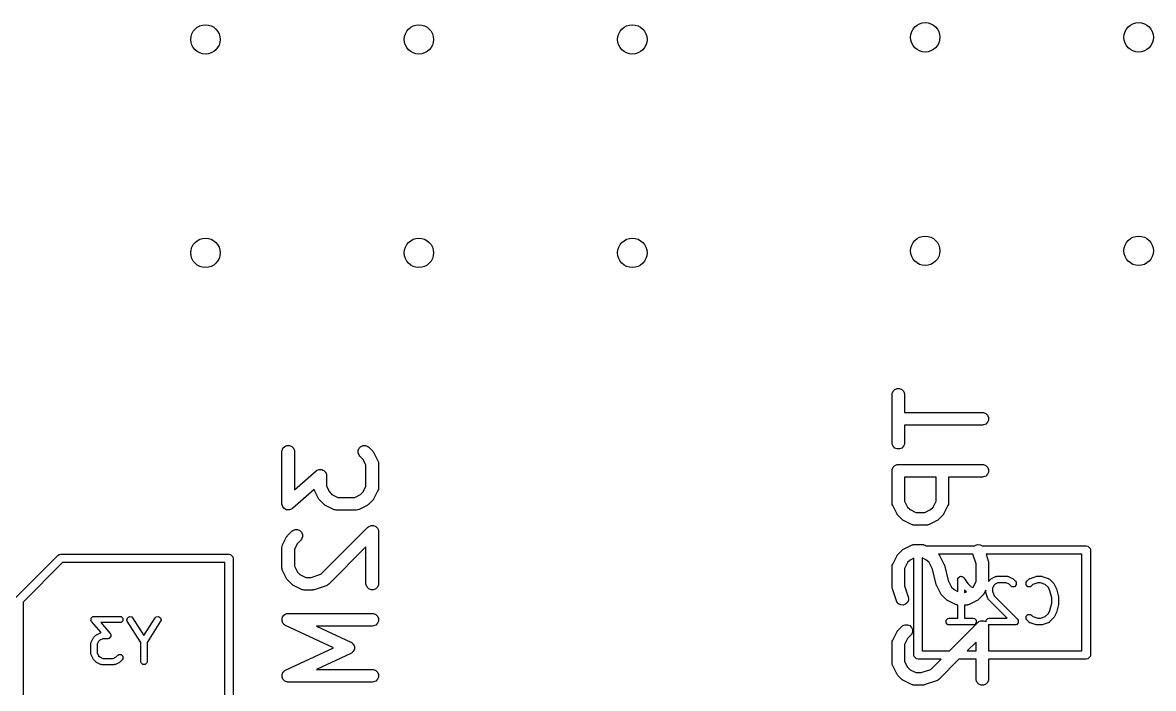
# Model space of a CAD drawing. Header units: inches. Extents: x -2.1 to 1.75, y 0.25 to 2.74.
# Drawn here: x -0.926 to -0.397, y 2.432 to 2.744 of the extents above; entities that cross this region are included whole.
import ezdxf

# ---------------------------------------------------------------- set-up
doc = ezdxf.new("R2010")
doc.units = ezdxf.units.IN
doc.header["$MEASUREMENT"] = 0
doc.layers.add('BLACK', color=250, linetype='CONTINUOUS')

msp = doc.modelspace()

# ---------------------------------------------------------------- linework, layer by layer
at = {"layer": 'BLACK', "linetype": 'CONTINUOUS'}
for p, q in [((-0.51914, 2.56996), (-0.51908, 2.57053)), ((-0.51914, 2.54746), (-0.51914, 2.56996)), ((-0.51908, 2.57053), (-0.51864, 2.5716)), ((-0.51864, 2.5716), (-0.51783, 2.57241)), ((-0.51783, 2.57241), (-0.51676, 2.57285)), ((-0.51676, 2.57285), (-0.51561, 2.57285)), ((-0.51561, 2.57285), (-0.51455, 2.57241)), ((-0.51455, 2.57241), (-0.51373, 2.5716)), ((-0.51373, 2.5716), (-0.51329, 2.57053)), ((-0.51329, 2.57053), (-0.51324, 2.56996)), ((-0.51324, 2.56996), (-0.51324, 2.56166)), ((-0.51324, 2.56166), (-0.47682, 2.56166)), ((-0.47682, 2.56166), (-0.47624, 2.5616)), ((-0.47624, 2.5616), (-0.47518, 2.56116)), ((-0.47518, 2.56116), (-0.47436, 2.56035)), ((-0.47436, 2.56035), (-0.47392, 2.55928)), ((-0.47392, 2.55928), (-0.47392, 2.55813)), ((-0.47682, 2.55576), (-0.51324, 2.55576)), ((-0.51324, 2.55576), (-0.51324, 2.54746)), ((-0.47624, 2.55581), (-0.47682, 2.55576)), ((-0.47518, 2.55625), (-0.47624, 2.55581)), ((-0.47436, 2.55707), (-0.47518, 2.55625)), ((-0.47392, 2.55813), (-0.47436, 2.55707)), ((-0.80497, 2.54329), (-0.80491, 2.54386)), ((-0.80497, 2.51892), (-0.80497, 2.54329)), ((-0.80491, 2.54386), (-0.80447, 2.54493)), ((-0.80447, 2.54493), (-0.80366, 2.54574)), ((-0.80366, 2.54574), (-0.80259, 2.54618)), ((-0.80259, 2.54618), (-0.80144, 2.54618)), ((-0.80144, 2.54618), (-0.80037, 2.54574)), ((-0.80037, 2.54574), (-0.79956, 2.54493)), ((-0.79956, 2.54493), (-0.79912, 2.54386)), ((-0.79912, 2.54386), (-0.79906, 2.54329)), ((-0.79906, 2.54329), (-0.79906, 2.52542)), ((-0.76929, 2.54386), (-0.76885, 2.54493)), ((-0.76929, 2.54271), (-0.76929, 2.54386)), ((-0.76885, 2.54493), (-0.76803, 2.54574)), ((-0.76803, 2.54574), (-0.76697, 2.54618)), ((-0.76697, 2.54618), (-0.76582, 2.54618)), ((-0.76582, 2.54618), (-0.76475, 2.54574)), ((-0.76475, 2.54574), (-0.76431, 2.54538)), ((-0.76431, 2.54538), (-0.76243, 2.5435)), ((-0.76243, 2.5435), (-0.76225, 2.54328)), ((-0.76225, 2.54328), (-0.76219, 2.54322)), ((-0.76219, 2.54322), (-0.76213, 2.54314)), ((-0.76213, 2.54314), (-0.76206, 2.54305)), ((-0.76206, 2.54305), (-0.76203, 2.54298)), ((-0.76203, 2.54298), (-0.76188, 2.54273)), ((-0.51908, 2.54688), (-0.51914, 2.54746)), ((-0.51864, 2.54582), (-0.51908, 2.54688)), ((-0.51783, 2.545), (-0.51864, 2.54582)), ((-0.51676, 2.54456), (-0.51783, 2.545)), ((-0.51561, 2.54456), (-0.51676, 2.54456)), ((-0.51455, 2.545), (-0.51561, 2.54456)), ((-0.51373, 2.54582), (-0.51455, 2.545)), ((-0.51329, 2.54688), (-0.51373, 2.54582)), ((-0.51324, 2.54746), (-0.51329, 2.54688)), ((-0.76885, 2.54165), (-0.76929, 2.54271)), ((-0.76848, 2.5412), (-0.76885, 2.54165)), ((-0.76695, 2.53966), (-0.76848, 2.5412)), ((-0.7656, 2.53697), (-0.76695, 2.53966)), ((-0.76188, 2.54273), (-0.76, 2.53898)), ((-0.76, 2.53898), (-0.7598, 2.53844)), ((-0.7598, 2.53844), (-0.75979, 2.53834)), ((-0.75979, 2.53834), (-0.75975, 2.53824)), ((-0.75975, 2.53824), (-0.75969, 2.53766)), ((-0.75969, 2.53766), (-0.75969, 2.52642)), ((-0.79906, 2.52542), (-0.78896, 2.53426)), ((-0.78896, 2.53426), (-0.78871, 2.53444)), ((-0.78871, 2.53444), (-0.78866, 2.53449)), ((-0.78866, 2.53449), (-0.78861, 2.53452)), ((-0.78861, 2.53452), (-0.78849, 2.5346)), ((-0.78849, 2.5346), (-0.78804, 2.53475)), ((-0.78804, 2.53475), (-0.78759, 2.53494)), ((-0.78759, 2.53494), (-0.78749, 2.53494)), ((-0.78749, 2.53494), (-0.7874, 2.53497)), ((-0.7874, 2.53497), (-0.78692, 2.53494)), ((-0.78692, 2.53494), (-0.78644, 2.53494)), ((-0.78644, 2.53494), (-0.78635, 2.5349)), ((-0.78635, 2.5349), (-0.78625, 2.53489)), ((-0.78625, 2.53489), (-0.78582, 2.53468)), ((-0.78582, 2.53468), (-0.78538, 2.53449)), ((-0.78538, 2.53449), (-0.78531, 2.53442)), ((-0.78531, 2.53442), (-0.78522, 2.53438)), ((-0.78522, 2.53438), (-0.7849, 2.53402)), ((-0.7849, 2.53402), (-0.78456, 2.53368)), ((-0.78456, 2.53368), (-0.78452, 2.53359)), ((-0.78452, 2.53359), (-0.78446, 2.53351)), ((-0.78446, 2.53351), (-0.7843, 2.53306)), ((-0.7843, 2.53306), (-0.78412, 2.53262)), ((-0.78412, 2.53262), (-0.78411, 2.53248)), ((-0.78411, 2.53248), (-0.78409, 2.53242)), ((-0.78409, 2.53242), (-0.78409, 2.53234)), ((-0.78409, 2.53234), (-0.78406, 2.53204)), ((-0.7656, 2.52711), (-0.7656, 2.53697)), ((-0.51914, 2.53434), (-0.51908, 2.53491)), ((-0.51914, 2.51934), (-0.51914, 2.53434)), ((-0.51908, 2.53491), (-0.51864, 2.53598)), ((-0.51864, 2.53598), (-0.51783, 2.53679)), ((-0.51783, 2.53679), (-0.51676, 2.53723)), ((-0.51676, 2.53723), (-0.51619, 2.53729)), ((-0.51619, 2.53729), (-0.47682, 2.53729)), ((-0.47682, 2.53729), (-0.47624, 2.53723)), ((-0.47624, 2.53723), (-0.47518, 2.53679)), ((-0.47518, 2.53679), (-0.47436, 2.53598)), ((-0.47436, 2.5327), (-0.47518, 2.53188)), ((-0.47436, 2.53598), (-0.47392, 2.53491)), ((-0.47392, 2.53376), (-0.47436, 2.5327)), ((-0.47392, 2.53491), (-0.47392, 2.53376)), ((-0.78406, 2.53204), (-0.78406, 2.52711)), ((-0.78406, 2.52711), (-0.78272, 2.52442)), ((-0.76695, 2.52442), (-0.7656, 2.52711)), ((-0.49852, 2.53138), (-0.51324, 2.53138)), ((-0.51324, 2.53138), (-0.51324, 2.52004)), ((-0.49852, 2.52004), (-0.49852, 2.53138)), ((-0.47682, 2.53138), (-0.49261, 2.53138)), ((-0.49261, 2.53138), (-0.49261, 2.51934)), ((-0.47624, 2.53144), (-0.47682, 2.53138)), ((-0.47518, 2.53188), (-0.47624, 2.53144)), ((-0.78986, 2.52563), (-0.80007, 2.51669)), ((-0.78966, 2.52509), (-0.78986, 2.52563)), ((-0.78778, 2.52135), (-0.78966, 2.52509)), ((-0.78272, 2.52442), (-0.78152, 2.52322)), ((-0.78152, 2.52322), (-0.77882, 2.52187)), ((-0.77882, 2.52187), (-0.77084, 2.52187)), ((-0.77084, 2.52187), (-0.76814, 2.52322)), ((-0.76814, 2.52322), (-0.76695, 2.52442)), ((-0.76, 2.52509), (-0.76188, 2.52135)), ((-0.7598, 2.52564), (-0.76, 2.52509)), ((-0.75979, 2.52574), (-0.7598, 2.52564)), ((-0.75975, 2.52584), (-0.75979, 2.52574)), ((-0.75969, 2.52642), (-0.75975, 2.52584)), ((-0.80494, 2.51861), (-0.80497, 2.51892)), ((-0.80494, 2.51853), (-0.80494, 2.51861)), ((-0.80492, 2.51848), (-0.80494, 2.51853)), ((-0.80491, 2.51834), (-0.80492, 2.51848)), ((-0.80473, 2.5179), (-0.80491, 2.51834)), ((-0.80457, 2.51744), (-0.80473, 2.5179)), ((-0.80451, 2.51737), (-0.80457, 2.51744)), ((-0.80447, 2.51728), (-0.80451, 2.51737)), ((-0.80413, 2.51694), (-0.80447, 2.51728)), ((-0.80382, 2.51658), (-0.80413, 2.51694)), ((-0.80373, 2.51653), (-0.80382, 2.51658)), ((-0.80366, 2.51646), (-0.80373, 2.51653)), ((-0.80321, 2.51628), (-0.80366, 2.51646)), ((-0.80043, 2.51644), (-0.80054, 2.51636)), ((-0.80037, 2.51646), (-0.80043, 2.51644)), ((-0.80032, 2.51652), (-0.80037, 2.51646)), ((-0.80007, 2.51669), (-0.80032, 2.51652)), ((-0.78763, 2.5211), (-0.78778, 2.52135)), ((-0.7876, 2.52103), (-0.78763, 2.5211)), ((-0.78753, 2.52094), (-0.7876, 2.52103)), ((-0.78747, 2.52086), (-0.78753, 2.52094)), ((-0.78742, 2.5208), (-0.78747, 2.52086)), ((-0.78723, 2.52058), (-0.78742, 2.5208)), ((-0.78536, 2.5187), (-0.78723, 2.52058)), ((-0.78513, 2.51852), (-0.78536, 2.5187)), ((-0.78508, 2.51846), (-0.78513, 2.51852)), ((-0.78499, 2.5184), (-0.78508, 2.51846)), ((-0.78491, 2.51834), (-0.78499, 2.5184)), ((-0.78484, 2.51831), (-0.78491, 2.51834)), ((-0.78459, 2.51815), (-0.78484, 2.51831)), ((-0.78084, 2.51628), (-0.78459, 2.51815)), ((-0.76507, 2.51815), (-0.76882, 2.51628)), ((-0.76483, 2.51831), (-0.76507, 2.51815)), ((-0.76475, 2.51834), (-0.76483, 2.51831)), ((-0.76467, 2.5184), (-0.76475, 2.51834)), ((-0.76458, 2.51846), (-0.76467, 2.5184)), ((-0.76453, 2.51852), (-0.76458, 2.51846)), ((-0.76431, 2.5187), (-0.76453, 2.51852)), ((-0.76243, 2.52058), (-0.76431, 2.5187)), ((-0.76225, 2.5208), (-0.76243, 2.52058)), ((-0.76219, 2.52086), (-0.76225, 2.5208)), ((-0.76213, 2.52094), (-0.76219, 2.52086)), ((-0.76206, 2.52103), (-0.76213, 2.52094)), ((-0.76203, 2.5211), (-0.76206, 2.52103)), ((-0.76188, 2.52135), (-0.76203, 2.5211)), ((-0.51908, 2.51876), (-0.51914, 2.51934)), ((-0.51904, 2.51866), (-0.51908, 2.51876)), ((-0.51904, 2.51856), (-0.51904, 2.51866)), ((-0.51883, 2.51802), (-0.51904, 2.51856)), ((-0.51695, 2.51427), (-0.51883, 2.51802)), ((-0.51324, 2.52004), (-0.51189, 2.51734)), ((-0.51189, 2.51734), (-0.51069, 2.51614)), ((-0.50106, 2.51614), (-0.49987, 2.51734)), ((-0.49987, 2.51734), (-0.49852, 2.52004)), ((-0.49292, 2.51802), (-0.4948, 2.51427)), ((-0.49272, 2.51856), (-0.49292, 2.51802)), ((-0.49271, 2.51866), (-0.49272, 2.51856)), ((-0.49267, 2.51876), (-0.49271, 2.51866)), ((-0.49261, 2.51934), (-0.49267, 2.51876)), ((-0.80278, 2.51607), (-0.80321, 2.51628)), ((-0.80268, 2.51606), (-0.80278, 2.51607)), ((-0.80259, 2.51602), (-0.80268, 2.51606)), ((-0.80211, 2.51602), (-0.80259, 2.51602)), ((-0.80163, 2.51599), (-0.80211, 2.51602)), ((-0.80154, 2.51602), (-0.80163, 2.51599)), ((-0.80144, 2.51602), (-0.80154, 2.51602)), ((-0.801, 2.5162), (-0.80144, 2.51602)), ((-0.80054, 2.51636), (-0.801, 2.5162)), ((-0.7803, 2.51607), (-0.78084, 2.51628)), ((-0.78019, 2.51606), (-0.7803, 2.51607)), ((-0.78009, 2.51602), (-0.78019, 2.51606)), ((-0.77952, 2.51596), (-0.78009, 2.51602)), ((-0.77014, 2.51596), (-0.77952, 2.51596)), ((-0.76957, 2.51602), (-0.77014, 2.51596)), ((-0.76947, 2.51606), (-0.76957, 2.51602)), ((-0.76936, 2.51607), (-0.76947, 2.51606)), ((-0.76882, 2.51628), (-0.76936, 2.51607)), ((-0.5168, 2.51402), (-0.51695, 2.51427)), ((-0.51677, 2.51395), (-0.5168, 2.51402)), ((-0.5167, 2.51387), (-0.51677, 2.51395)), ((-0.51665, 2.51378), (-0.5167, 2.51387)), ((-0.51659, 2.51373), (-0.51665, 2.51378)), ((-0.5164, 2.5135), (-0.51659, 2.51373)), ((-0.51453, 2.51163), (-0.5164, 2.5135)), ((-0.5143, 2.51144), (-0.51453, 2.51163)), ((-0.51425, 2.51138), (-0.5143, 2.51144)), ((-0.51416, 2.51133), (-0.51425, 2.51138)), ((-0.51408, 2.51126), (-0.51416, 2.51133)), ((-0.51401, 2.51123), (-0.51408, 2.51126)), ((-0.51376, 2.51107), (-0.51401, 2.51123)), ((-0.51001, 2.5092), (-0.51376, 2.51107)), ((-0.51069, 2.51614), (-0.50799, 2.51479)), ((-0.50799, 2.51479), (-0.50376, 2.51479)), ((-0.50376, 2.51479), (-0.50106, 2.51614)), ((-0.49799, 2.51107), (-0.50174, 2.5092)), ((-0.49775, 2.51123), (-0.49799, 2.51107)), ((-0.49767, 2.51126), (-0.49775, 2.51123)), ((-0.49759, 2.51133), (-0.49767, 2.51126)), ((-0.4975, 2.51138), (-0.49759, 2.51133)), ((-0.49745, 2.51144), (-0.4975, 2.51138)), ((-0.49723, 2.51163), (-0.49745, 2.51144)), ((-0.49535, 2.5135), (-0.49723, 2.51163)), ((-0.49517, 2.51373), (-0.49535, 2.5135)), ((-0.49511, 2.51378), (-0.49517, 2.51373)), ((-0.49505, 2.51387), (-0.49511, 2.51378)), ((-0.49499, 2.51395), (-0.49505, 2.51387)), ((-0.49496, 2.51402), (-0.49499, 2.51395)), ((-0.4948, 2.51427), (-0.49496, 2.51402)), ((-0.80223, 2.50413), (-0.80035, 2.50601)), ((-0.80035, 2.50601), (-0.79991, 2.50637)), ((-0.79991, 2.50637), (-0.79884, 2.50681)), ((-0.79884, 2.50681), (-0.79769, 2.50681)), ((-0.79769, 2.50681), (-0.79663, 2.50637)), ((-0.79663, 2.50637), (-0.79581, 2.50556)), ((-0.78674, 2.48588), (-0.76473, 2.50788)), ((-0.76473, 2.50788), (-0.76429, 2.50825)), ((-0.76429, 2.50825), (-0.76353, 2.50856)), ((-0.76353, 2.50856), (-0.76322, 2.50869)), ((-0.76322, 2.50869), (-0.76207, 2.50869)), ((-0.76207, 2.50869), (-0.761, 2.50825)), ((-0.761, 2.50825), (-0.76019, 2.50743)), ((-0.76019, 2.50743), (-0.75993, 2.50681)), ((-0.75993, 2.50681), (-0.75975, 2.50637)), ((-0.75975, 2.50637), (-0.75969, 2.50579)), ((-0.75969, 2.50579), (-0.75969, 2.48142)), ((-0.50947, 2.50899), (-0.51001, 2.5092)), ((-0.50936, 2.50898), (-0.50947, 2.50899)), ((-0.50927, 2.50894), (-0.50936, 2.50898)), ((-0.50869, 2.50889), (-0.50927, 2.50894)), ((-0.50306, 2.50889), (-0.50869, 2.50889)), ((-0.50249, 2.50894), (-0.50306, 2.50889)), ((-0.50239, 2.50898), (-0.50249, 2.50894)), ((-0.50228, 2.50899), (-0.50239, 2.50898)), ((-0.50174, 2.5092), (-0.50228, 2.50899)), ((-0.80466, 2.49961), (-0.80278, 2.50336)), ((-0.80278, 2.50336), (-0.80263, 2.50361)), ((-0.80263, 2.50361), (-0.8026, 2.50368)), ((-0.8026, 2.50368), (-0.80253, 2.50376)), ((-0.80253, 2.50376), (-0.80247, 2.50385)), ((-0.80247, 2.50385), (-0.80241, 2.50391)), ((-0.80241, 2.50391), (-0.80223, 2.50413)), ((-0.79618, 2.50183), (-0.79771, 2.50029)), ((-0.79581, 2.50228), (-0.79618, 2.50183)), ((-0.79581, 2.50556), (-0.79537, 2.50449)), ((-0.79537, 2.50334), (-0.79581, 2.50228)), ((-0.79537, 2.50449), (-0.79537, 2.50334)), ((-0.90926, 2.49513), (-0.9085, 2.49528)), ((-0.9085, 2.49528), (-0.82976, 2.49528)), ((-0.82976, 2.49528), (-0.82901, 2.49513)), ((-0.80497, 2.49829), (-0.80491, 2.49887)), ((-0.80497, 2.48892), (-0.80497, 2.49829)), ((-0.80491, 2.49887), (-0.80487, 2.49897)), ((-0.80487, 2.49897), (-0.80486, 2.49907)), ((-0.80486, 2.49907), (-0.80466, 2.49961)), ((-0.79771, 2.50029), (-0.79906, 2.4976)), ((-0.79906, 2.4976), (-0.79906, 2.48962)), ((-0.7656, 2.49866), (-0.78305, 2.48121)), ((-0.7656, 2.48142), (-0.7656, 2.49866)), ((-0.51659, 2.49495), (-0.5164, 2.49518)), ((-0.5164, 2.49518), (-0.51453, 2.49705)), ((-0.51453, 2.49705), (-0.5143, 2.49724)), ((-0.5143, 2.49724), (-0.51425, 2.4973)), ((-0.51425, 2.4973), (-0.51416, 2.49735)), ((-0.51416, 2.49735), (-0.51408, 2.49742)), ((-0.51408, 2.49742), (-0.51401, 2.49745)), ((-0.51401, 2.49745), (-0.51376, 2.49761)), ((-0.51376, 2.49761), (-0.51001, 2.49948)), ((-0.51001, 2.49948), (-0.50947, 2.49969)), ((-0.50947, 2.49969), (-0.50936, 2.4997)), ((-0.50936, 2.4997), (-0.50927, 2.49974)), ((-0.50927, 2.49974), (-0.50869, 2.49979)), ((-0.50869, 2.49979), (-0.50494, 2.49979)), ((-0.50494, 2.49979), (-0.50436, 2.49974)), ((-0.50436, 2.49974), (-0.50427, 2.4997)), ((-0.50427, 2.4997), (-0.50416, 2.49969)), ((-0.50416, 2.49969), (-0.50362, 2.49948)), ((-0.50362, 2.49948), (-0.50308, 2.49921)), ((-0.50308, 2.49921), (-0.48038, 2.49921)), ((-0.49732, 2.49528), (-0.49723, 2.49518)), ((-0.48128, 2.49528), (-0.49732, 2.49528)), ((-0.49723, 2.49518), (-0.49704, 2.49495)), ((-0.47977, 2.49074), (-0.48128, 2.49528)), ((-0.48038, 2.49921), (-0.48016, 2.49941)), ((-0.48016, 2.49941), (-0.47906, 2.49977)), ((-0.47906, 2.49977), (-0.47791, 2.49969)), ((-0.47791, 2.49969), (-0.47696, 2.49921)), ((-0.47696, 2.49921), (-0.42819, 2.49921)), ((-0.47506, 2.49528), (-0.47402, 2.49215)), ((-0.43016, 2.49528), (-0.47506, 2.49528)), ((-0.43016, 2.45), (-0.43016, 2.49528)), ((-0.42819, 2.49921), (-0.42744, 2.49906)), ((-0.42744, 2.49906), (-0.42637, 2.498)), ((-0.42637, 2.498), (-0.42622, 2.49724)), ((-0.42622, 2.49724), (-0.42622, 2.44803)), ((-0.92958, 2.47501), (-0.9099, 2.4947)), ((-0.90769, 2.49134), (-0.92622, 2.47281)), ((-0.9099, 2.4947), (-0.90926, 2.49513)), ((-0.83173, 2.49134), (-0.90769, 2.49134)), ((-0.83173, 2.41654), (-0.83173, 2.49134)), ((-0.82901, 2.49513), (-0.82795, 2.49406)), ((-0.82795, 2.49406), (-0.8278, 2.49331)), ((-0.8278, 2.49331), (-0.8278, 2.41457)), ((-0.51914, 2.48934), (-0.51908, 2.48992)), ((-0.51908, 2.48992), (-0.51904, 2.49002)), ((-0.51904, 2.49012), (-0.51883, 2.49066)), ((-0.51904, 2.49002), (-0.51904, 2.49012)), ((-0.51883, 2.49066), (-0.51695, 2.49441)), ((-0.51695, 2.49441), (-0.5168, 2.49466)), ((-0.5168, 2.49466), (-0.51677, 2.49473)), ((-0.51677, 2.49473), (-0.5167, 2.49481)), ((-0.5167, 2.49481), (-0.51665, 2.4949)), ((-0.51665, 2.4949), (-0.51659, 2.49495)), ((-0.51189, 2.49134), (-0.51324, 2.48864)), ((-0.51069, 2.49254), (-0.51189, 2.49134)), ((-0.5089, 2.49344), (-0.51069, 2.49254)), ((-0.5089, 2.44803), (-0.5089, 2.49344)), ((-0.50294, 2.49254), (-0.50496, 2.49355)), ((-0.50496, 2.49355), (-0.50496, 2.45)), ((-0.50174, 2.49134), (-0.50294, 2.49254)), ((-0.50023, 2.48831), (-0.50174, 2.49134)), ((-0.49704, 2.49495), (-0.49698, 2.4949)), ((-0.49698, 2.4949), (-0.49693, 2.49481)), ((-0.49693, 2.49481), (-0.49686, 2.49473)), ((-0.49686, 2.49473), (-0.49683, 2.49466)), ((-0.49683, 2.49466), (-0.49667, 2.49441)), ((-0.49667, 2.49441), (-0.4948, 2.49066)), ((-0.4948, 2.49066), (-0.49478, 2.49062)), ((-0.49478, 2.49062), (-0.49477, 2.4906)), ((-0.49477, 2.4906), (-0.49468, 2.49036)), ((-0.49468, 2.49036), (-0.49459, 2.49012)), ((-0.49459, 2.49012), (-0.49459, 2.4901)), ((-0.49459, 2.4901), (-0.49458, 2.49006)), ((-0.49458, 2.49006), (-0.49278, 2.48287)), ((-0.47977, 2.48254), (-0.47977, 2.49074)), ((-0.47402, 2.49215), (-0.47395, 2.49186)), ((-0.47395, 2.49186), (-0.47392, 2.49179)), ((-0.47392, 2.49179), (-0.47391, 2.49169)), ((-0.47391, 2.49169), (-0.47389, 2.49159)), ((-0.47389, 2.49159), (-0.47389, 2.49151)), ((-0.47389, 2.49151), (-0.47387, 2.49122)), ((-0.47387, 2.49122), (-0.47387, 2.48256)), ((-0.80491, 2.48834), (-0.80497, 2.48892)), ((-0.80487, 2.48825), (-0.80491, 2.48834)), ((-0.80486, 2.48814), (-0.80487, 2.48825)), ((-0.80466, 2.4876), (-0.80486, 2.48814)), ((-0.80278, 2.48385), (-0.80466, 2.4876)), ((-0.79906, 2.48962), (-0.79771, 2.48692)), ((-0.79771, 2.48692), (-0.79652, 2.48572)), ((-0.79652, 2.48572), (-0.79382, 2.48437)), ((-0.79125, 2.48437), (-0.78674, 2.48588)), ((-0.51914, 2.47997), (-0.51914, 2.48934)), ((-0.51324, 2.48864), (-0.51324, 2.48045)), ((-0.49843, 2.48113), (-0.50023, 2.48831)), ((-0.4877, 2.48451), (-0.48738, 2.48483)), ((-0.48738, 2.48483), (-0.48722, 2.48483)), ((-0.48722, 2.48483), (-0.48708, 2.48492)), ((-0.48708, 2.48492), (-0.48663, 2.48483)), ((-0.48663, 2.48483), (-0.48617, 2.48483)), ((-0.48617, 2.48483), (-0.48606, 2.48472)), ((-0.48606, 2.48472), (-0.4859, 2.48469)), ((-0.4859, 2.48469), (-0.48547, 2.48425)), ((-0.47248, 2.48385), (-0.47061, 2.48479)), ((-0.47061, 2.48479), (-0.47053, 2.48481)), ((-0.47053, 2.48481), (-0.47051, 2.48483)), ((-0.47051, 2.48483), (-0.47026, 2.48488)), ((-0.47026, 2.48488), (-0.47001, 2.48495)), ((-0.47001, 2.48495), (-0.46998, 2.48494)), ((-0.46998, 2.48494), (-0.4699, 2.48495)), ((-0.4699, 2.48495), (-0.46522, 2.48495)), ((-0.46522, 2.48495), (-0.46514, 2.48494)), ((-0.46514, 2.48494), (-0.4651, 2.48495)), ((-0.4651, 2.48495), (-0.46486, 2.48488)), ((-0.46486, 2.48488), (-0.46461, 2.48483)), ((-0.46461, 2.48483), (-0.46459, 2.48481)), ((-0.46459, 2.48481), (-0.46451, 2.48479)), ((-0.46451, 2.48479), (-0.46264, 2.48385)), ((-0.45447, 2.48394), (-0.45165, 2.48487)), ((-0.45165, 2.48487), (-0.4514, 2.48491)), ((-0.4514, 2.48491), (-0.45115, 2.48495)), ((-0.45115, 2.48495), (-0.44928, 2.48495)), ((-0.44928, 2.48495), (-0.44903, 2.48491)), ((-0.44903, 2.48491), (-0.44878, 2.48487)), ((-0.44878, 2.48487), (-0.44597, 2.48394)), ((-0.80263, 2.4836), (-0.80278, 2.48385)), ((-0.8026, 2.48353), (-0.80263, 2.4836)), ((-0.80253, 2.48345), (-0.8026, 2.48353)), ((-0.80247, 2.48336), (-0.80253, 2.48345)), ((-0.80241, 2.48331), (-0.80247, 2.48336)), ((-0.80223, 2.48308), (-0.80241, 2.48331)), ((-0.80035, 2.48121), (-0.80223, 2.48308)), ((-0.80013, 2.48102), (-0.80035, 2.48121)), ((-0.80008, 2.48096), (-0.80013, 2.48102)), ((-0.79999, 2.48091), (-0.80008, 2.48096)), ((-0.79991, 2.48084), (-0.79999, 2.48091)), ((-0.79983, 2.48081), (-0.79991, 2.48084)), ((-0.79959, 2.48065), (-0.79983, 2.48081)), ((-0.79584, 2.47878), (-0.79959, 2.48065)), ((-0.79382, 2.48437), (-0.79125, 2.48437)), ((-0.78421, 2.48049), (-0.78983, 2.47862)), ((-0.78368, 2.48073), (-0.78421, 2.48049)), ((-0.7836, 2.4808), (-0.78368, 2.48073)), ((-0.7835, 2.48084), (-0.7836, 2.4808)), ((-0.78305, 2.48121), (-0.7835, 2.48084)), ((-0.76554, 2.48085), (-0.7656, 2.48142)), ((-0.7651, 2.47978), (-0.76554, 2.48085)), ((-0.76429, 2.47897), (-0.7651, 2.47978)), ((-0.76019, 2.47978), (-0.761, 2.47897)), ((-0.75975, 2.48085), (-0.76019, 2.47978)), ((-0.75969, 2.48142), (-0.75975, 2.48085)), ((-0.51911, 2.47968), (-0.51914, 2.47997)), ((-0.51912, 2.4796), (-0.51911, 2.47968)), ((-0.51909, 2.4795), (-0.51912, 2.4796)), ((-0.51908, 2.47939), (-0.51909, 2.4795)), ((-0.51905, 2.47932), (-0.51908, 2.47939)), ((-0.51899, 2.47903), (-0.51905, 2.47932)), ((-0.51324, 2.48045), (-0.51151, 2.47528)), ((-0.49842, 2.48108), (-0.49843, 2.48113)), ((-0.49841, 2.48106), (-0.49842, 2.48108)), ((-0.49832, 2.48082), (-0.49841, 2.48106)), ((-0.49824, 2.48058), (-0.49832, 2.48082)), ((-0.49822, 2.48056), (-0.49824, 2.48058)), ((-0.49821, 2.48052), (-0.49822, 2.48056)), ((-0.49633, 2.47677), (-0.49821, 2.48052)), ((-0.49278, 2.48287), (-0.49126, 2.47984)), ((-0.49126, 2.47984), (-0.49007, 2.47865)), ((-0.48835, 2.48338), (-0.48823, 2.48398)), ((-0.48835, 2.47779), (-0.48835, 2.48338)), ((-0.48823, 2.48398), (-0.48812, 2.4841)), ((-0.48812, 2.4841), (-0.48808, 2.48426)), ((-0.48808, 2.48426), (-0.4877, 2.48451)), ((-0.48547, 2.48425), (-0.48368, 2.48157)), ((-0.48368, 2.48157), (-0.48209, 2.47999)), ((-0.48209, 2.47999), (-0.48135, 2.47961)), ((-0.48135, 2.47961), (-0.48112, 2.47984)), ((-0.48112, 2.47984), (-0.47977, 2.48254)), ((-0.47387, 2.48256), (-0.47383, 2.48262)), ((-0.47383, 2.48262), (-0.47289, 2.48356)), ((-0.47289, 2.48356), (-0.47268, 2.4837)), ((-0.47268, 2.4837), (-0.47248, 2.48385)), ((-0.47142, 2.48057), (-0.47208, 2.47926)), ((-0.47084, 2.48115), (-0.47142, 2.48057)), ((-0.46953, 2.48181), (-0.47084, 2.48115)), ((-0.46559, 2.48181), (-0.46953, 2.48181)), ((-0.46427, 2.48115), (-0.46559, 2.48181)), ((-0.46352, 2.48039), (-0.46427, 2.48115)), ((-0.46301, 2.48005), (-0.46352, 2.48039)), ((-0.4618, 2.48005), (-0.46301, 2.48005)), ((-0.46264, 2.48385), (-0.46244, 2.4837)), ((-0.46244, 2.4837), (-0.46223, 2.48356)), ((-0.46223, 2.48356), (-0.46129, 2.48262)), ((-0.46095, 2.4809), (-0.4618, 2.48005)), ((-0.46129, 2.48262), (-0.46095, 2.48211)), ((-0.46095, 2.48211), (-0.46095, 2.4809)), ((-0.45636, 2.48211), (-0.45602, 2.48262)), ((-0.45636, 2.4809), (-0.45636, 2.48211)), ((-0.45551, 2.48005), (-0.45636, 2.4809)), ((-0.45602, 2.48262), (-0.45508, 2.48356)), ((-0.4543, 2.48005), (-0.45551, 2.48005)), ((-0.45508, 2.48356), (-0.45502, 2.4836)), ((-0.45502, 2.4836), (-0.455, 2.48363)), ((-0.455, 2.48363), (-0.45478, 2.48376)), ((-0.45478, 2.48376), (-0.45457, 2.4839)), ((-0.45457, 2.4839), (-0.45453, 2.4839)), ((-0.45453, 2.4839), (-0.45447, 2.48394)), ((-0.45379, 2.48039), (-0.4543, 2.48005)), ((-0.45312, 2.48107), (-0.45379, 2.48039)), ((-0.4509, 2.48181), (-0.45312, 2.48107)), ((-0.44954, 2.48181), (-0.4509, 2.48181)), ((-0.44732, 2.48107), (-0.44954, 2.48181)), ((-0.44589, 2.47963), (-0.44732, 2.48107)), ((-0.44597, 2.48394), (-0.4459, 2.4839)), ((-0.4459, 2.4839), (-0.44587, 2.4839)), ((-0.44514, 2.47814), (-0.44589, 2.47963)), ((-0.44587, 2.4839), (-0.44566, 2.48376)), ((-0.44566, 2.48376), (-0.44544, 2.48363)), ((-0.44544, 2.48363), (-0.44542, 2.4836)), ((-0.44542, 2.4836), (-0.44535, 2.48356)), ((-0.44535, 2.48356), (-0.44348, 2.48168)), ((-0.44348, 2.48168), (-0.44334, 2.48147)), ((-0.44334, 2.48147), (-0.44318, 2.48127)), ((-0.44318, 2.48127), (-0.44225, 2.4794)), ((-0.44225, 2.4794), (-0.4422, 2.47923)), ((-0.7953, 2.47857), (-0.79584, 2.47878)), ((-0.79519, 2.47857), (-0.7953, 2.47857)), ((-0.79509, 2.47853), (-0.79519, 2.47857)), ((-0.79452, 2.47847), (-0.79509, 2.47853)), ((-0.79077, 2.47847), (-0.79452, 2.47847)), ((-0.79047, 2.4785), (-0.79077, 2.47847)), ((-0.7904, 2.47849), (-0.79047, 2.4785)), ((-0.79029, 2.47851), (-0.7904, 2.47849)), ((-0.79019, 2.47853), (-0.79029, 2.47851)), ((-0.79012, 2.47855), (-0.79019, 2.47853)), ((-0.78983, 2.47862), (-0.79012, 2.47855)), ((-0.76322, 2.47853), (-0.76429, 2.47897)), ((-0.76207, 2.47853), (-0.76322, 2.47853)), ((-0.761, 2.47897), (-0.76207, 2.47853)), ((-0.51711, 2.47341), (-0.51899, 2.47903)), ((-0.51151, 2.47528), (-0.51138, 2.47471)), ((-0.51138, 2.47471), (-0.51147, 2.47356)), ((-0.49618, 2.47652), (-0.49633, 2.47677)), ((-0.49615, 2.47645), (-0.49618, 2.47652)), ((-0.49608, 2.47637), (-0.49615, 2.47645)), ((-0.49602, 2.47628), (-0.49608, 2.47637)), ((-0.49596, 2.47623), (-0.49602, 2.47628)), ((-0.49578, 2.47601), (-0.49596, 2.47623)), ((-0.4939, 2.47413), (-0.49578, 2.47601)), ((-0.49368, 2.47394), (-0.4939, 2.47413)), ((-0.49007, 2.47865), (-0.48835, 2.47779)), ((-0.48424, 2.47768), (-0.4852, 2.47864)), ((-0.4852, 2.47864), (-0.4852, 2.4773)), ((-0.4852, 2.4773), (-0.48501, 2.4773)), ((-0.48501, 2.4773), (-0.48424, 2.47768)), ((-0.47848, 2.47413), (-0.47871, 2.47394)), ((-0.47661, 2.47601), (-0.47848, 2.47413)), ((-0.47642, 2.47623), (-0.47661, 2.47601)), ((-0.47636, 2.47628), (-0.47642, 2.47623)), ((-0.4763, 2.47637), (-0.47636, 2.47628)), ((-0.47624, 2.47645), (-0.4763, 2.47637)), ((-0.47621, 2.47652), (-0.47624, 2.47645)), ((-0.47605, 2.47677), (-0.47621, 2.47652)), ((-0.47523, 2.47842), (-0.47605, 2.47677)), ((-0.47523, 2.47776), (-0.47523, 2.47842)), ((-0.47518, 2.47751), (-0.47523, 2.47776)), ((-0.47515, 2.47726), (-0.47518, 2.47751)), ((-0.47421, 2.47445), (-0.47515, 2.47726)), ((-0.47417, 2.47438), (-0.47421, 2.47445)), ((-0.47417, 2.47434), (-0.47417, 2.47438)), ((-0.47403, 2.47413), (-0.47417, 2.47434)), ((-0.4739, 2.47391), (-0.47403, 2.47413)), ((-0.47208, 2.47926), (-0.47208, 2.47801)), ((-0.47208, 2.47801), (-0.47134, 2.47579)), ((-0.47134, 2.47579), (-0.46035, 2.46481)), ((-0.44429, 2.47475), (-0.44514, 2.47814)), ((-0.44429, 2.47233), (-0.44429, 2.47475)), ((-0.4422, 2.47923), (-0.44213, 2.47907)), ((-0.44213, 2.47907), (-0.44119, 2.47533)), ((-0.44119, 2.47533), (-0.44118, 2.47513)), ((-0.44118, 2.47513), (-0.44114, 2.47494)), ((-0.44114, 2.47494), (-0.44114, 2.47213)), ((-0.92622, 2.47281), (-0.92622, 2.41654)), ((-0.51688, 2.47288), (-0.51711, 2.47341)), ((-0.51612, 2.47201), (-0.51688, 2.47288)), ((-0.51509, 2.4715), (-0.51612, 2.47201)), ((-0.51394, 2.47141), (-0.51509, 2.4715)), ((-0.51285, 2.47178), (-0.51394, 2.47141)), ((-0.51198, 2.47253), (-0.51285, 2.47178)), ((-0.51147, 2.47356), (-0.51198, 2.47253)), ((-0.49363, 2.47389), (-0.49368, 2.47394)), ((-0.49354, 2.47383), (-0.49363, 2.47389)), ((-0.49346, 2.47376), (-0.49354, 2.47383)), ((-0.49338, 2.47373), (-0.49346, 2.47376)), ((-0.49314, 2.47358), (-0.49338, 2.47373)), ((-0.48939, 2.4717), (-0.49314, 2.47358)), ((-0.48885, 2.4715), (-0.48939, 2.4717)), ((-0.48874, 2.47149), (-0.48885, 2.4715)), ((-0.48864, 2.47145), (-0.48874, 2.47149)), ((-0.48835, 2.47142), (-0.48864, 2.47145)), ((-0.48835, 2.46527), (-0.48835, 2.47142)), ((-0.48432, 2.47139), (-0.4852, 2.47139)), ((-0.4852, 2.47139), (-0.4852, 2.46527)), ((-0.48374, 2.47145), (-0.48432, 2.47139)), ((-0.48364, 2.47149), (-0.48374, 2.47145)), ((-0.48354, 2.4715), (-0.48364, 2.47149)), ((-0.483, 2.4717), (-0.48354, 2.4715)), ((-0.47925, 2.47358), (-0.483, 2.4717)), ((-0.479, 2.47373), (-0.47925, 2.47358)), ((-0.47893, 2.47376), (-0.479, 2.47373)), ((-0.47885, 2.47383), (-0.47893, 2.47376)), ((-0.47876, 2.47389), (-0.47885, 2.47383)), ((-0.47871, 2.47394), (-0.47876, 2.47389)), ((-0.47387, 2.4739), (-0.4739, 2.47391)), ((-0.47383, 2.47383), (-0.47387, 2.4739)), ((-0.46527, 2.46527), (-0.47383, 2.47383)), ((-0.44589, 2.46744), (-0.44514, 2.46893)), ((-0.44514, 2.46893), (-0.44429, 2.47233)), ((-0.44119, 2.47175), (-0.44213, 2.468)), ((-0.44118, 2.47194), (-0.44119, 2.47175)), ((-0.44114, 2.47213), (-0.44118, 2.47194)), ((-0.89444, 2.4642), (-0.8944, 2.46471)), ((-0.8944, 2.46414), (-0.89444, 2.4642)), ((-0.8944, 2.46523), (-0.89436, 2.46527)), ((-0.8944, 2.46471), (-0.8944, 2.46523)), ((-0.8944, 2.4641), (-0.8944, 2.46414)), ((-0.89436, 2.46406), (-0.8944, 2.4641)), ((-0.89436, 2.46532), (-0.89397, 2.46567)), ((-0.89436, 2.46527), (-0.89436, 2.46532)), ((-0.89415, 2.4637), (-0.89436, 2.46406)), ((-0.88966, 2.45857), (-0.89415, 2.4637)), ((-0.89397, 2.46567), (-0.8936, 2.46603)), ((-0.8936, 2.46603), (-0.89353, 2.46605)), ((-0.89353, 2.46605), (-0.89351, 2.46607)), ((-0.89351, 2.46607), (-0.89345, 2.46606)), ((-0.89345, 2.46606), (-0.89304, 2.46615)), ((-0.89304, 2.46615), (-0.88085, 2.46615)), ((-0.88085, 2.46615), (-0.88029, 2.46603)), ((-0.88029, 2.46603), (-0.87949, 2.46523)), ((-0.87949, 2.4641), (-0.88029, 2.4633)), ((-0.87949, 2.46523), (-0.87949, 2.4641)), ((-0.87762, 2.46441), (-0.87737, 2.46552)), ((-0.87741, 2.46388), (-0.87762, 2.46441)), ((-0.87108, 2.45393), (-0.87741, 2.46388)), ((-0.87737, 2.46552), (-0.87642, 2.46612)), ((-0.87642, 2.46612), (-0.87532, 2.46588)), ((-0.87532, 2.46588), (-0.87492, 2.46546)), ((-0.87492, 2.46546), (-0.8696, 2.45711)), ((-0.8696, 2.45711), (-0.86429, 2.46546)), ((-0.8618, 2.46388), (-0.86813, 2.45393)), ((-0.86429, 2.46546), (-0.86389, 2.46588)), ((-0.86389, 2.46588), (-0.86279, 2.46612)), ((-0.86279, 2.46612), (-0.86183, 2.46552)), ((-0.86183, 2.46552), (-0.86159, 2.46441)), ((-0.86159, 2.46441), (-0.8618, 2.46388)), ((-0.80493, 2.4641), (-0.80491, 2.46461)), ((-0.80491, 2.46404), (-0.80493, 2.4641)), ((-0.80491, 2.46512), (-0.80489, 2.46519)), ((-0.80491, 2.46461), (-0.80491, 2.46512)), ((-0.80491, 2.46397), (-0.80491, 2.46404)), ((-0.80471, 2.4635), (-0.80491, 2.46397)), ((-0.80489, 2.46519), (-0.80488, 2.46525)), ((-0.80488, 2.46525), (-0.80467, 2.46572)), ((-0.80454, 2.46302), (-0.80471, 2.4635)), ((-0.80467, 2.46572), (-0.80447, 2.46619)), ((-0.80447, 2.46619), (-0.80442, 2.46624)), ((-0.80442, 2.46624), (-0.8044, 2.46629)), ((-0.8044, 2.46629), (-0.80402, 2.46664)), ((-0.80402, 2.46664), (-0.80366, 2.467)), ((-0.80366, 2.467), (-0.80359, 2.46703)), ((-0.80359, 2.46703), (-0.80355, 2.46707)), ((-0.80355, 2.46707), (-0.80306, 2.46725)), ((-0.80306, 2.46725), (-0.80259, 2.46744)), ((-0.80259, 2.46744), (-0.8025, 2.46745)), ((-0.8025, 2.46745), (-0.80246, 2.46747)), ((-0.80246, 2.46747), (-0.80239, 2.46746)), ((-0.80239, 2.46746), (-0.80202, 2.4675)), ((-0.80202, 2.4675), (-0.76264, 2.4675)), ((-0.76264, 2.4675), (-0.76207, 2.46744)), ((-0.76207, 2.46744), (-0.761, 2.467)), ((-0.761, 2.467), (-0.76019, 2.46619)), ((-0.76019, 2.46619), (-0.75975, 2.46512)), ((-0.75975, 2.46397), (-0.76019, 2.46291)), ((-0.75975, 2.46512), (-0.75975, 2.46397)), ((-0.49385, 2.4643), (-0.493, 2.46515)), ((-0.49385, 2.46309), (-0.49385, 2.4643)), ((-0.493, 2.46515), (-0.4924, 2.46527)), ((-0.4924, 2.46527), (-0.48835, 2.46527)), ((-0.4852, 2.46527), (-0.48115, 2.46527)), ((-0.48115, 2.46527), (-0.48055, 2.46515)), ((-0.48055, 2.46515), (-0.4797, 2.4643)), ((-0.4797, 2.4643), (-0.4797, 2.46309)), ((-0.47891, 2.46331), (-0.47846, 2.46368)), ((-0.47846, 2.46368), (-0.47771, 2.46399)), ((-0.47771, 2.46399), (-0.47739, 2.46412)), ((-0.47739, 2.46412), (-0.47624, 2.46412)), ((-0.47624, 2.46412), (-0.47518, 2.46368)), ((-0.47518, 2.46368), (-0.47511, 2.4636)), ((-0.47511, 2.4643), (-0.47425, 2.46515)), ((-0.47511, 2.4636), (-0.47511, 2.4643)), ((-0.47425, 2.46515), (-0.47365, 2.46527)), ((-0.47365, 2.46527), (-0.46527, 2.46527)), ((-0.46035, 2.46481), (-0.46001, 2.4643)), ((-0.46001, 2.4643), (-0.46001, 2.46309)), ((-0.45636, 2.46617), (-0.45551, 2.46702)), ((-0.45636, 2.46497), (-0.45636, 2.46617)), ((-0.45602, 2.46446), (-0.45636, 2.46497)), ((-0.45508, 2.46352), (-0.45602, 2.46446)), ((-0.45551, 2.46702), (-0.4543, 2.46702)), ((-0.45502, 2.46347), (-0.45508, 2.46352)), ((-0.455, 2.46344), (-0.45502, 2.46347)), ((-0.45478, 2.46332), (-0.455, 2.46344)), ((-0.4543, 2.46702), (-0.45379, 2.46668)), ((-0.45379, 2.46668), (-0.45312, 2.46601)), ((-0.45312, 2.46601), (-0.4509, 2.46527)), ((-0.4509, 2.46527), (-0.44954, 2.46527)), ((-0.44954, 2.46527), (-0.44732, 2.46601)), ((-0.44732, 2.46601), (-0.44589, 2.46744)), ((-0.44544, 2.46344), (-0.44566, 2.46332)), ((-0.44542, 2.46347), (-0.44544, 2.46344)), ((-0.44535, 2.46352), (-0.44542, 2.46347)), ((-0.44348, 2.46539), (-0.44535, 2.46352)), ((-0.44334, 2.4656), (-0.44348, 2.46539)), ((-0.44318, 2.4658), (-0.44334, 2.4656)), ((-0.44225, 2.46768), (-0.44318, 2.4658)), ((-0.4422, 2.46784), (-0.44225, 2.46768)), ((-0.44213, 2.468), (-0.4422, 2.46784)), ((-0.89182, 2.45755), (-0.88995, 2.45849)), ((-0.88995, 2.45849), (-0.88988, 2.45851)), ((-0.88988, 2.45851), (-0.88985, 2.45853)), ((-0.88985, 2.45853), (-0.88966, 2.45857)), ((-0.88085, 2.46319), (-0.88978, 2.46319)), ((-0.88978, 2.46319), (-0.88536, 2.45814)), ((-0.88536, 2.45814), (-0.88515, 2.45778)), ((-0.88029, 2.4633), (-0.88085, 2.46319)), ((-0.8045, 2.46297), (-0.80454, 2.46302)), ((-0.80447, 2.46291), (-0.8045, 2.46297)), ((-0.80411, 2.46255), (-0.80447, 2.46291)), ((-0.80376, 2.46217), (-0.80411, 2.46255)), ((-0.80368, 2.46212), (-0.80376, 2.46217)), ((-0.80366, 2.46209), (-0.80368, 2.46212)), ((-0.80359, 2.46207), (-0.80366, 2.46209)), ((-0.80326, 2.46187), (-0.80359, 2.46207)), ((-0.78088, 2.45142), (-0.80326, 2.46187)), ((-0.76264, 2.4616), (-0.78871, 2.4616)), ((-0.78871, 2.4616), (-0.77264, 2.4541)), ((-0.76207, 2.46165), (-0.76264, 2.4616)), ((-0.761, 2.46209), (-0.76207, 2.46165)), ((-0.76019, 2.46291), (-0.761, 2.46209)), ((-0.51883, 2.45504), (-0.51695, 2.45879)), ((-0.51695, 2.45879), (-0.5168, 2.45904)), ((-0.5168, 2.45904), (-0.51677, 2.45911)), ((-0.51677, 2.45911), (-0.5167, 2.45919)), ((-0.5167, 2.45919), (-0.51665, 2.45928)), ((-0.51665, 2.45928), (-0.51659, 2.45933)), ((-0.51659, 2.45933), (-0.5164, 2.45956)), ((-0.5164, 2.45956), (-0.51453, 2.46143)), ((-0.51453, 2.46143), (-0.51408, 2.4618)), ((-0.51408, 2.4618), (-0.51301, 2.46224)), ((-0.51301, 2.46224), (-0.51186, 2.46224)), ((-0.51186, 2.46224), (-0.5108, 2.4618)), ((-0.5108, 2.4618), (-0.50998, 2.46099)), ((-0.50998, 2.46099), (-0.50954, 2.45992)), ((-0.50954, 2.45877), (-0.50998, 2.45771)), ((-0.50954, 2.45992), (-0.50954, 2.45877)), ((-0.493, 2.46224), (-0.49385, 2.46309)), ((-0.4924, 2.46212), (-0.493, 2.46224)), ((-0.48115, 2.46212), (-0.4924, 2.46212)), ((-0.49221, 2.45), (-0.47891, 2.46331)), ((-0.48055, 2.46224), (-0.48115, 2.46212)), ((-0.4797, 2.46309), (-0.48055, 2.46224)), ((-0.47365, 2.46212), (-0.47409, 2.46221)), ((-0.47409, 2.46221), (-0.47392, 2.4618)), ((-0.47392, 2.4618), (-0.47387, 2.46122)), ((-0.47387, 2.46122), (-0.47387, 2.45)), ((-0.46147, 2.46212), (-0.47365, 2.46212)), ((-0.46086, 2.46224), (-0.46147, 2.46212)), ((-0.46001, 2.46309), (-0.46086, 2.46224)), ((-0.46086, 2.46224), (-0.46086, 2.46224)), ((-0.45457, 2.46318), (-0.45478, 2.46332)), ((-0.45453, 2.46318), (-0.45457, 2.46318)), ((-0.45447, 2.46314), (-0.45453, 2.46318)), ((-0.45165, 2.4622), (-0.45447, 2.46314)), ((-0.4514, 2.46217), (-0.45165, 2.4622)), ((-0.45115, 2.46212), (-0.4514, 2.46217)), ((-0.44928, 2.46212), (-0.45115, 2.46212)), ((-0.44903, 2.46217), (-0.44928, 2.46212)), ((-0.44878, 2.4622), (-0.44903, 2.46217)), ((-0.44597, 2.46314), (-0.44878, 2.4622)), ((-0.4459, 2.46318), (-0.44597, 2.46314)), ((-0.44587, 2.46318), (-0.4459, 2.46318)), ((-0.44566, 2.46332), (-0.44587, 2.46318)), ((-0.89451, 2.45352), (-0.89445, 2.45375)), ((-0.8945, 2.45349), (-0.89451, 2.45352)), ((-0.89451, 2.45342), (-0.8945, 2.45349)), ((-0.89451, 2.44873), (-0.89451, 2.45342)), ((-0.89445, 2.45375), (-0.8944, 2.45399)), ((-0.8944, 2.45399), (-0.89438, 2.45401)), ((-0.89438, 2.45401), (-0.89436, 2.45408)), ((-0.89436, 2.45408), (-0.89342, 2.45596)), ((-0.89342, 2.45596), (-0.89328, 2.45614)), ((-0.89328, 2.45614), (-0.89314, 2.45634)), ((-0.89314, 2.45634), (-0.89221, 2.45728)), ((-0.89221, 2.45728), (-0.89201, 2.45741)), ((-0.89201, 2.45741), (-0.89182, 2.45755)), ((-0.89089, 2.45442), (-0.89156, 2.45307)), ((-0.89156, 2.45307), (-0.89156, 2.44908)), ((-0.89029, 2.45502), (-0.89089, 2.45442)), ((-0.88894, 2.45569), (-0.89029, 2.45502)), ((-0.88648, 2.45569), (-0.88894, 2.45569)), ((-0.88606, 2.45578), (-0.88648, 2.45569)), ((-0.886, 2.45577), (-0.88606, 2.45578)), ((-0.88598, 2.45579), (-0.886, 2.45577)), ((-0.88591, 2.45581), (-0.88598, 2.45579)), ((-0.88554, 2.45617), (-0.88591, 2.45581)), ((-0.88515, 2.45652), (-0.88554, 2.45617)), ((-0.88515, 2.45778), (-0.88511, 2.45773)), ((-0.88511, 2.4566), (-0.88515, 2.45657)), ((-0.88515, 2.45657), (-0.88515, 2.45652)), ((-0.88511, 2.45773), (-0.88511, 2.4577)), ((-0.88511, 2.4577), (-0.88508, 2.45764)), ((-0.88508, 2.45764), (-0.88511, 2.45712)), ((-0.88511, 2.45712), (-0.88511, 2.4566)), ((-0.87108, 2.44498), (-0.87108, 2.45393)), ((-0.86813, 2.45393), (-0.86813, 2.44498)), ((-0.77264, 2.4541), (-0.77243, 2.45398)), ((-0.77243, 2.45398), (-0.77236, 2.45395)), ((-0.77236, 2.45395), (-0.77231, 2.4539)), ((-0.77231, 2.4539), (-0.77215, 2.45381)), ((-0.77215, 2.45381), (-0.77184, 2.45347)), ((-0.77184, 2.45347), (-0.77151, 2.45317)), ((-0.77151, 2.45317), (-0.77146, 2.45305)), ((-0.77146, 2.45305), (-0.77137, 2.45296)), ((-0.77137, 2.45296), (-0.77122, 2.45253)), ((-0.51914, 2.45372), (-0.51908, 2.4543)), ((-0.51914, 2.44435), (-0.51914, 2.45372)), ((-0.51908, 2.4543), (-0.51904, 2.4544)), ((-0.51904, 2.4545), (-0.51883, 2.45504)), ((-0.51904, 2.4544), (-0.51904, 2.4545)), ((-0.51189, 2.45572), (-0.51324, 2.45302)), ((-0.51324, 2.45302), (-0.51324, 2.44504)), ((-0.51035, 2.45726), (-0.51189, 2.45572)), ((-0.50998, 2.45771), (-0.51035, 2.45726)), ((-0.47977, 2.45409), (-0.48386, 2.45)), ((-0.47977, 2.45), (-0.47977, 2.45409)), ((-0.8945, 2.44866), (-0.89451, 2.44873)), ((-0.89451, 2.44863), (-0.8945, 2.44866)), ((-0.89445, 2.4484), (-0.89451, 2.44863)), ((-0.8944, 2.44817), (-0.89445, 2.4484)), ((-0.89438, 2.44814), (-0.8944, 2.44817)), ((-0.89436, 2.44807), (-0.89438, 2.44814)), ((-0.89342, 2.4462), (-0.89436, 2.44807)), ((-0.89156, 2.44908), (-0.89089, 2.44773)), ((-0.89089, 2.44773), (-0.89029, 2.44713)), ((-0.88266, 2.44713), (-0.8819, 2.4479)), ((-0.8819, 2.4479), (-0.88142, 2.44822)), ((-0.88142, 2.44822), (-0.88029, 2.44822)), ((-0.88029, 2.44822), (-0.87949, 2.44742)), ((-0.80326, 2.44098), (-0.78088, 2.45142)), ((-0.77264, 2.44875), (-0.78871, 2.44125)), ((-0.77243, 2.44887), (-0.77264, 2.44875)), ((-0.77236, 2.4489), (-0.77243, 2.44887)), ((-0.77231, 2.44895), (-0.77236, 2.4489)), ((-0.77215, 2.44904), (-0.77231, 2.44895)), ((-0.77184, 2.44938), (-0.77215, 2.44904)), ((-0.77151, 2.44968), (-0.77184, 2.44938)), ((-0.77146, 2.4498), (-0.77151, 2.44968)), ((-0.77137, 2.44989), (-0.77146, 2.4498)), ((-0.77122, 2.45032), (-0.77137, 2.44989)), ((-0.77122, 2.45253), (-0.77103, 2.45213)), ((-0.77103, 2.45072), (-0.77122, 2.45032)), ((-0.77103, 2.45213), (-0.77102, 2.452)), ((-0.77102, 2.45085), (-0.77103, 2.45072)), ((-0.77102, 2.452), (-0.77097, 2.45187)), ((-0.77097, 2.45098), (-0.77102, 2.45085)), ((-0.77097, 2.45187), (-0.77099, 2.45142)), ((-0.77099, 2.45142), (-0.77097, 2.45098)), ((-0.50875, 2.44728), (-0.5089, 2.44803)), ((-0.50496, 2.45), (-0.49221, 2.45)), ((-0.48386, 2.45), (-0.47977, 2.45)), ((-0.47387, 2.45), (-0.43016, 2.45)), ((-0.42622, 2.44803), (-0.42637, 2.44728)), ((-0.89328, 2.44601), (-0.89342, 2.4462)), ((-0.89314, 2.44581), (-0.89328, 2.44601)), ((-0.89221, 2.44488), (-0.89314, 2.44581)), ((-0.89201, 2.44475), (-0.89221, 2.44488)), ((-0.89182, 2.4446), (-0.89201, 2.44475)), ((-0.88995, 2.44366), (-0.89182, 2.4446)), ((-0.89029, 2.44713), (-0.88894, 2.44646)), ((-0.88988, 2.44364), (-0.88995, 2.44366)), ((-0.88985, 2.44362), (-0.88988, 2.44364)), ((-0.88962, 2.44357), (-0.88985, 2.44362)), ((-0.88939, 2.44351), (-0.88962, 2.44357)), ((-0.88936, 2.44352), (-0.88939, 2.44351)), ((-0.88929, 2.44351), (-0.88936, 2.44352)), ((-0.88366, 2.44351), (-0.88929, 2.44351)), ((-0.88894, 2.44646), (-0.88401, 2.44646)), ((-0.88401, 2.44646), (-0.88266, 2.44713)), ((-0.88359, 2.44352), (-0.88366, 2.44351)), ((-0.88356, 2.44351), (-0.88359, 2.44352)), ((-0.88333, 2.44357), (-0.88356, 2.44351)), ((-0.8831, 2.44362), (-0.88333, 2.44357)), ((-0.88307, 2.44364), (-0.8831, 2.44362)), ((-0.883, 2.44366), (-0.88307, 2.44364)), ((-0.88113, 2.4446), (-0.883, 2.44366)), ((-0.88094, 2.44475), (-0.88113, 2.4446)), ((-0.88074, 2.44488), (-0.88094, 2.44475)), ((-0.87981, 2.44581), (-0.88074, 2.44488)), ((-0.87949, 2.44629), (-0.87981, 2.44581)), ((-0.87949, 2.44742), (-0.87949, 2.44629)), ((-0.87097, 2.44442), (-0.87108, 2.44498)), ((-0.87017, 2.44362), (-0.87097, 2.44442)), ((-0.86904, 2.44362), (-0.87017, 2.44362)), ((-0.86824, 2.44442), (-0.86904, 2.44362)), ((-0.86813, 2.44498), (-0.86824, 2.44442)), ((-0.51908, 2.44377), (-0.51914, 2.44435)), ((-0.51904, 2.44367), (-0.51908, 2.44377)), ((-0.51904, 2.44357), (-0.51904, 2.44367)), ((-0.51883, 2.44303), (-0.51904, 2.44357)), ((-0.51695, 2.43928), (-0.51883, 2.44303)), ((-0.51324, 2.44504), (-0.51189, 2.44235)), ((-0.51189, 2.44235), (-0.51069, 2.44115)), ((-0.50768, 2.44621), (-0.50875, 2.44728)), ((-0.50693, 2.44606), (-0.50768, 2.44621)), ((-0.49615, 2.44606), (-0.50693, 2.44606)), ((-0.50091, 2.4413), (-0.49615, 2.44606)), ((-0.4878, 2.44606), (-0.49723, 2.43664)), ((-0.47977, 2.44606), (-0.4878, 2.44606)), ((-0.47977, 2.43685), (-0.47977, 2.44606)), ((-0.42819, 2.44606), (-0.47387, 2.44606)), ((-0.47387, 2.44606), (-0.47387, 2.43685)), ((-0.42744, 2.44621), (-0.42819, 2.44606)), ((-0.42637, 2.44728), (-0.42744, 2.44621)), ((-0.80493, 2.43875), (-0.80491, 2.43881)), ((-0.80491, 2.43824), (-0.80493, 2.43875)), ((-0.80491, 2.43888), (-0.80471, 2.43935)), ((-0.80491, 2.43881), (-0.80491, 2.43888)), ((-0.80491, 2.43773), (-0.80491, 2.43824)), ((-0.80489, 2.43766), (-0.80491, 2.43773)), ((-0.80488, 2.4376), (-0.80489, 2.43766)), ((-0.80467, 2.43713), (-0.80488, 2.4376)), ((-0.80471, 2.43935), (-0.80454, 2.43983)), ((-0.80447, 2.43666), (-0.80467, 2.43713)), ((-0.80454, 2.43983), (-0.8045, 2.43988)), ((-0.8045, 2.43988), (-0.80447, 2.43994)), ((-0.80447, 2.43994), (-0.80411, 2.4403)), ((-0.80411, 2.4403), (-0.80376, 2.44068)), ((-0.80376, 2.44068), (-0.80368, 2.44073)), ((-0.80368, 2.44073), (-0.80366, 2.44076)), ((-0.80366, 2.44076), (-0.80359, 2.44078)), ((-0.80359, 2.44078), (-0.80326, 2.44098)), ((-0.78871, 2.44125), (-0.76264, 2.44125)), ((-0.76264, 2.44125), (-0.76207, 2.4412)), ((-0.76207, 2.4412), (-0.761, 2.44076)), ((-0.761, 2.44076), (-0.76019, 2.43994)), ((-0.76019, 2.43994), (-0.75975, 2.43888)), ((-0.75975, 2.43773), (-0.76019, 2.43666)), ((-0.75975, 2.43888), (-0.75975, 2.43773)), ((-0.5168, 2.43903), (-0.51695, 2.43928)), ((-0.51677, 2.43896), (-0.5168, 2.43903)), ((-0.5167, 2.43888), (-0.51677, 2.43896)), ((-0.51665, 2.43879), (-0.5167, 2.43888)), ((-0.51659, 2.43874), (-0.51665, 2.43879)), ((-0.5164, 2.43851), (-0.51659, 2.43874)), ((-0.51453, 2.43664), (-0.5164, 2.43851)), ((-0.51069, 2.44115), (-0.50799, 2.4398)), ((-0.50799, 2.4398), (-0.50542, 2.4398)), ((-0.50542, 2.4398), (-0.50091, 2.4413)), ((-0.80442, 2.43661), (-0.80447, 2.43666)), ((-0.8044, 2.43655), (-0.80442, 2.43661)), ((-0.80402, 2.43621), (-0.8044, 2.43655)), ((-0.80366, 2.43585), (-0.80402, 2.43621)), ((-0.80359, 2.43582), (-0.80366, 2.43585)), ((-0.80355, 2.43578), (-0.80359, 2.43582)), ((-0.80306, 2.4356), (-0.80355, 2.43578)), ((-0.80259, 2.43541), (-0.80306, 2.4356)), ((-0.8025, 2.4354), (-0.80259, 2.43541)), ((-0.80246, 2.43538), (-0.8025, 2.4354)), ((-0.80239, 2.43539), (-0.80246, 2.43538)), ((-0.80202, 2.43535), (-0.80239, 2.43539)), ((-0.76264, 2.43535), (-0.80202, 2.43535)), ((-0.76207, 2.43541), (-0.76264, 2.43535)), ((-0.761, 2.43585), (-0.76207, 2.43541)), ((-0.76019, 2.43666), (-0.761, 2.43585)), ((-0.5143, 2.43645), (-0.51453, 2.43664)), ((-0.51425, 2.43639), (-0.5143, 2.43645)), ((-0.51416, 2.43633), (-0.51425, 2.43639)), ((-0.51408, 2.43627), (-0.51416, 2.43633)), ((-0.51401, 2.43624), (-0.51408, 2.43627)), ((-0.51376, 2.43608), (-0.51401, 2.43624)), ((-0.51001, 2.43421), (-0.51376, 2.43608)), ((-0.50947, 2.434), (-0.51001, 2.43421)), ((-0.50936, 2.43399), (-0.50947, 2.434)), ((-0.50927, 2.43395), (-0.50936, 2.43399)), ((-0.50869, 2.4339), (-0.50927, 2.43395)), ((-0.50494, 2.4339), (-0.50869, 2.4339)), ((-0.50465, 2.43392), (-0.50494, 2.4339)), ((-0.50457, 2.43392), (-0.50465, 2.43392)), ((-0.50447, 2.43394), (-0.50457, 2.43392)), ((-0.50436, 2.43395), (-0.50447, 2.43394)), ((-0.50429, 2.43398), (-0.50436, 2.43395)), ((-0.50401, 2.43405), (-0.50429, 2.43398)), ((-0.49838, 2.43592), (-0.50401, 2.43405)), ((-0.49785, 2.43616), (-0.49838, 2.43592)), ((-0.49777, 2.43623), (-0.49785, 2.43616)), ((-0.49767, 2.43627), (-0.49777, 2.43623)), ((-0.49723, 2.43664), (-0.49767, 2.43627)), ((-0.47971, 2.43627), (-0.47977, 2.43685)), ((-0.47927, 2.43521), (-0.47971, 2.43627)), ((-0.47846, 2.43439), (-0.47927, 2.43521)), ((-0.47739, 2.43395), (-0.47846, 2.43439)), ((-0.47624, 2.43395), (-0.47739, 2.43395)), ((-0.47518, 2.43439), (-0.47624, 2.43395)), ((-0.47436, 2.43521), (-0.47518, 2.43439)), ((-0.47392, 2.43627), (-0.47436, 2.43521)), ((-0.47387, 2.43685), (-0.47392, 2.43627))]:
    msp.add_line(p, q, dxfattribs=at)
at = {"layer": 'BLACK'}
for centre in [(-0.50358, 2.7374), (-0.50358, 2.7374), (-0.40358, 2.7374), (-0.40358, 2.7374), (-0.84079, 2.73642), (-0.84079, 2.73642), (-0.74079, 2.73642), (-0.74079, 2.73642), (-0.64079, 2.73642), (-0.64079, 2.73642), (-0.50358, 2.6374), (-0.50358, 2.6374), (-0.40358, 2.6374), (-0.40358, 2.6374), (-0.84079, 2.63642), (-0.84079, 2.63642), (-0.74079, 2.63642), (-0.74079, 2.63642), (-0.64079, 2.63642), (-0.64079, 2.63642)]:
    msp.add_circle(centre, 0.00689, dxfattribs=at)

doc.saveas('drawing.dxf')
